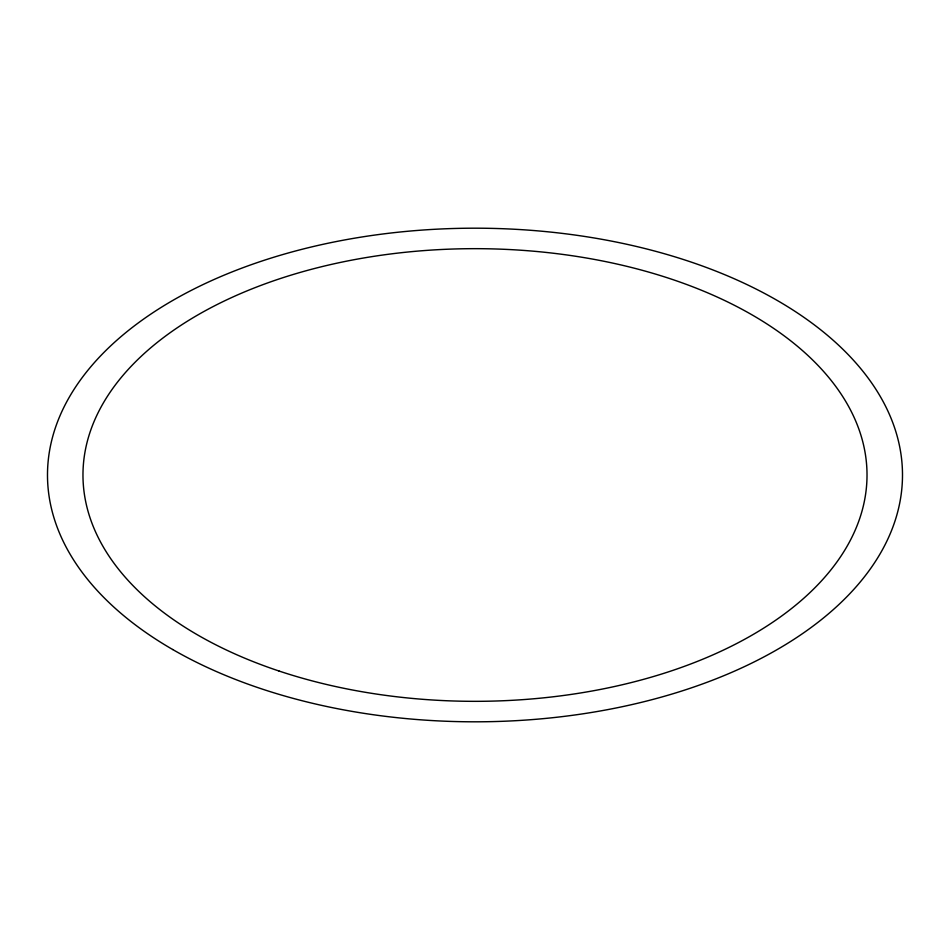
<?xml version="1.0" encoding="UTF-8"?>
<svg xmlns="http://www.w3.org/2000/svg" width="950" height="950" viewBox="0 0 950 950"><rect width="100%" height="100%" fill="white"/><g stroke="black" fill="none" stroke-linecap="round" stroke-linejoin="round"><path stroke-width="1.43" d="M172.71 649.527A427.5 246.81 0 0 0 887.929 538.876A427.5 246.81 0 0 0 364.361 236.598A427.5 246.81 0 0 0 172.71 649.527M278.991 671.009A392.017 226.326 0 0 0 867.018 475A392.017 226.326 0 0 0 278.991 278.991A392.017 226.326 0 0 0 278.991 671.009"/></g></svg>
